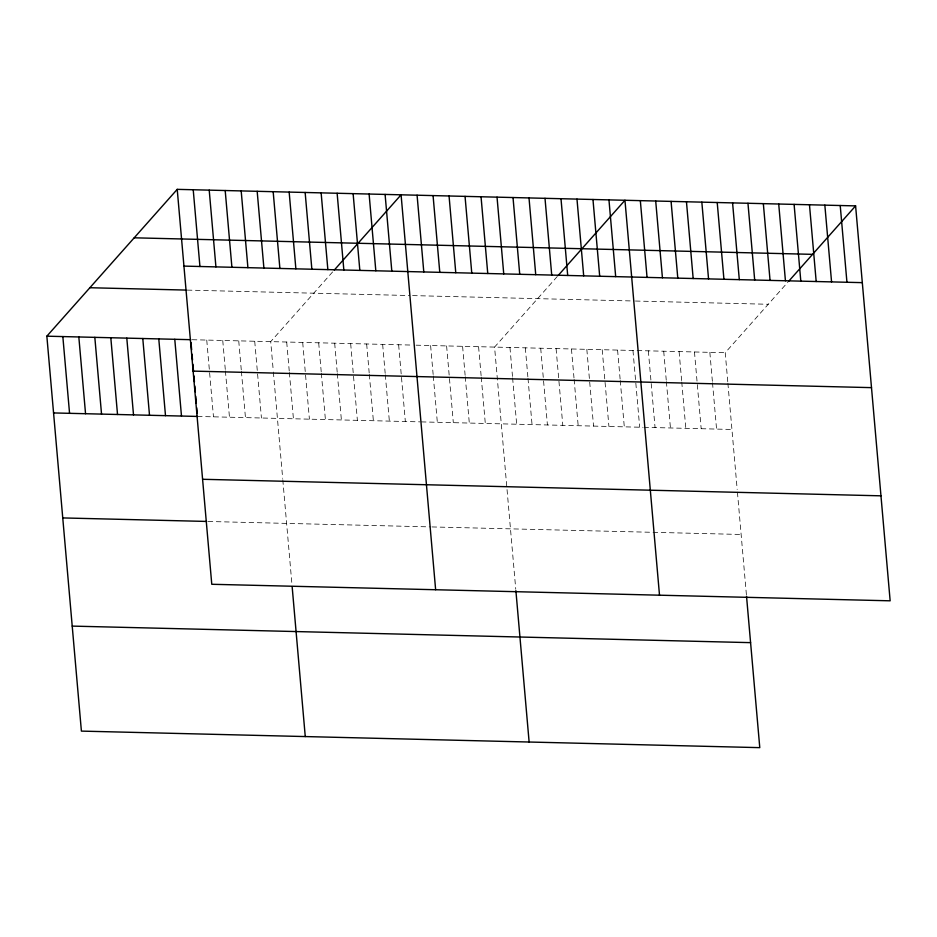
<?xml version="1.0" encoding="UTF-8"?>
<svg xmlns="http://www.w3.org/2000/svg" width="937" height="937" viewBox="0 0 937 937"><rect width="100%" height="100%" fill="white"/><g stroke="black" fill="none" stroke-linecap="round" stroke-linejoin="round"><path stroke-width="0.7" stroke-dasharray="4.68 3.51" d="M332.612 271.929L270.711 341.642L273.253 370.607M557.304 276.462L494.572 347.1L515.76 589.256M727.756 381.675L725.226 352.722L787.947 282.084M187.271 290.107L409.68 295.53M412.585 295.6L634.056 301M635.45 301.035L768.246 304.267M192.214 339.721L411.718 345.074M416.075 345.179L635.754 350.532M637.16 350.567L725.226 352.722M197.473 416.438L419.881 421.861M421.345 421.896L642.477 427.284M643.871 427.319L731.938 429.462M208.119 521.476L430.528 526.899M431.98 526.934L741.12 534.465M727.885 383.128L737.185 489.465M737.431 492.194L746.414 594.878M709.848 352.347L712.378 381.3M712.507 382.753L716.559 429.087M694.469 351.972L701.181 428.713M679.091 351.598L681.632 380.551M681.749 382.003L685.814 428.338M663.712 351.223L666.254 380.176M666.383 381.628L670.435 427.963M648.345 350.848L655.057 427.588M632.967 350.473L639.678 427.213M617.588 350.098L620.118 379.052M620.247 380.504L624.3 426.839M602.21 349.724L608.921 426.464M586.831 349.349L593.554 426.089M571.453 348.974L573.994 377.927M574.123 379.38L578.176 425.714M556.086 348.599L562.797 425.339M540.708 348.224L547.419 424.965M525.329 347.85L527.859 376.803M527.988 378.255L532.04 424.59M509.951 347.475L512.492 376.428M512.609 377.88L516.662 424.215M478.584 346.702L481.114 375.667M481.243 377.119L485.296 423.454M462.597 346.315L465.127 375.28M465.256 376.721L469.308 423.067M446.609 345.929L453.321 422.681M430.61 345.542L433.152 374.495M433.281 375.948L437.333 422.282M398.635 344.757L405.346 421.509M382.647 344.371L385.177 373.324M385.306 374.777L389.359 421.111M366.66 343.973L369.19 372.938M369.319 374.39L373.371 420.725M350.661 343.586L357.384 420.338M334.673 343.2L337.203 372.165M337.332 373.605L341.384 419.952M318.685 342.813L321.215 371.766M321.344 373.219L325.397 419.553M302.698 342.415L309.409 419.167M286.699 342.028L289.24 370.993M289.369 372.434L293.422 418.78M273.37 372.048L282.681 478.385M282.798 479.756L291.899 583.798M254.723 341.255L261.435 417.996M238.736 340.857L241.266 369.822M241.395 371.275L245.447 417.609M222.748 340.471L225.278 369.436M225.407 370.876L229.46 417.223M206.749 340.084L213.472 416.824"/><path stroke-width="1.41" d="M746.531 596.283L759.778 747.644L81.402 731.106L46.85 336.184L177.222 189.356L855.598 205.894L890.15 600.816L211.774 584.278L177.222 189.356M334.263 270.079L401.083 194.814L435.635 589.736M558.124 275.537L624.956 200.272L659.507 595.194M788.767 281.159L855.598 205.894M134.202 237.811L812.578 254.349M183.945 266.108L862.309 282.646M89.87 287.729L185.819 290.072M46.85 336.184L190.761 339.686M193.127 371.111L871.504 387.637M53.561 412.936L197.473 416.438M202.591 479.287L880.967 495.825M62.756 517.927L206.667 521.44M72.219 626.103L750.584 642.641M840.22 205.519L846.943 282.271M824.841 205.144L831.564 281.896M809.474 204.77L816.186 281.522M794.096 204.395L800.807 281.147M778.717 204.02L785.429 280.772M763.339 203.645L770.05 280.397M747.96 203.27L754.683 280.022M732.582 202.896L739.305 279.648M717.215 202.521L723.926 279.273M701.836 202.146L708.548 278.898M686.458 201.771L693.169 278.523M671.079 201.396L677.791 278.148M655.701 201.022L662.424 277.774M640.334 200.647L647.045 277.399M608.956 199.886L615.679 276.626M592.969 199.487L599.692 276.239M576.981 199.101L583.692 275.853M560.994 198.714L567.705 275.466M545.006 198.328L551.717 275.068M529.007 197.93L535.73 274.682M513.019 197.543L519.73 274.295M497.032 197.157L503.743 273.909M515.889 590.661L529.124 742.022M481.044 196.758L487.755 273.51M465.045 196.372L471.768 273.124M449.057 195.985L455.769 272.737M433.07 195.599L439.781 272.339M417.082 195.201L423.793 271.953M385.095 194.427L391.818 271.18M369.108 194.041L375.819 270.781M353.12 193.643L359.831 270.395M337.133 193.256L343.844 270.008M321.133 192.87L327.856 269.61M305.146 192.472L311.857 269.224M289.158 192.085L295.869 268.837M273.171 191.698L279.882 268.45M292.145 586.609L305.263 736.564M257.171 191.312L263.894 268.052M241.184 190.914L247.907 267.666M225.196 190.527L231.907 267.279M209.209 190.141L215.92 266.893M193.221 189.754L199.932 266.495M191.019 342.591L191.652 349.829M192.026 354.174L192.53 359.96M192.917 364.306L193.549 371.544M193.924 375.889L194.439 381.687M194.814 386.032L195.318 391.818M195.704 396.164L196.337 403.402M196.711 407.747L197.227 413.545M174.774 339.299L181.485 416.051M158.786 338.913L165.498 415.665M142.787 338.526L149.51 415.267M126.8 338.128L133.511 414.88M110.812 337.742L117.523 414.494M94.824 337.355L101.536 414.107M78.825 336.957L85.548 413.709M62.838 336.57L69.561 413.322"/></g></svg>
